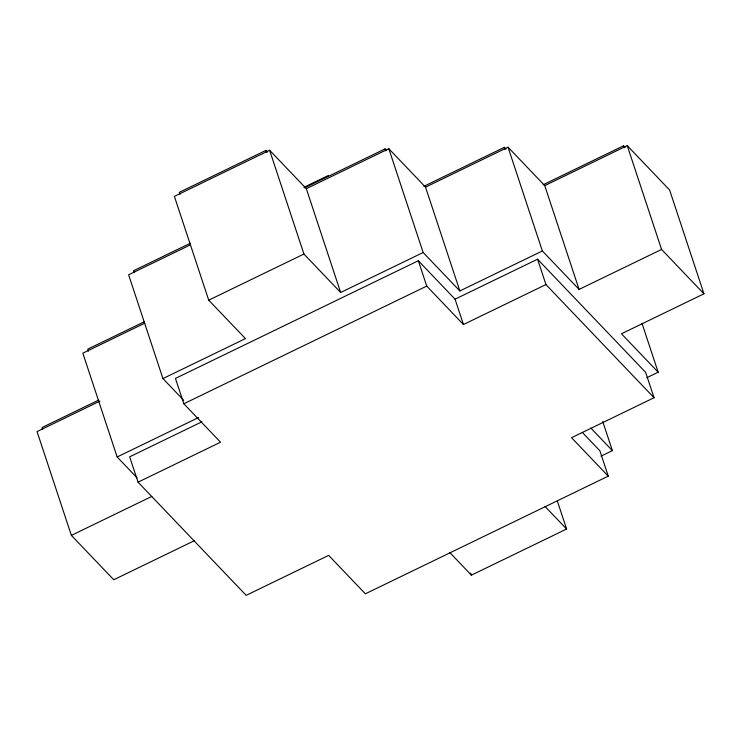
<?xml version="1.0" encoding="UTF-8"?>
<svg xmlns="http://www.w3.org/2000/svg" width="741" height="741" viewBox="0 0 741 741"><rect width="100%" height="100%" fill="white"/><g stroke="black" fill="none" stroke-linecap="round" stroke-linejoin="round"><path stroke-width="1.11" d="M267.492 152.072L265.899 150.395L179.341 192.336L179.998 194.318M646.828 377.715L658.165 372.214L621.449 333.774L703.95 293.806L661.574 249.448L579.082 289.416L542.366 250.977L459.865 290.944L423.148 252.514L340.647 292.482L306.329 188.686L269.613 150.247L174.394 196.374L208.721 300.17L245.438 338.609L162.946 378.577L128.619 274.781L190.493 244.808M303.94 187.316L328.495 175.413M190.28 243.261L133.556 270.743L134.214 272.716M304.671 187.834L385.107 148.867L386.709 150.543M306.329 188.686L388.821 148.719L425.538 187.158L459.865 290.944M144.495 321.668L87.781 349.141L88.429 351.123M423.889 186.306L504.325 147.339L505.918 149.006M144.708 323.215L82.835 353.188L117.161 456.975L137.113 477.871M425.538 187.158L508.039 147.19L544.755 185.621L579.082 289.416M208.721 300.17L303.94 254.043L340.647 292.482M98.71 400.075L41.996 427.548L42.645 429.53M543.107 184.778L623.542 145.81L625.108 147.459M99.952 401.113L37.05 431.595L71.377 535.382L113.753 579.749L194.188 540.773M544.755 185.621L627.247 145.653L669.623 190.02L703.95 293.806M138.048 482.169L246.151 595.347L328.652 555.38L365.369 593.81L608.259 476.139L571.543 437.699L654.044 397.732L545.941 284.563L463.449 324.53L455.057 299.169L418.35 260.739L175.45 378.41L183.833 403.771L220.549 442.201L138.048 482.169L129.666 456.817L201.848 421.842M183.833 403.771L426.733 286.091L463.449 324.53M117.161 456.975L198.625 417.507M455.057 299.169L537.558 259.202L645.661 372.38L654.044 397.732M71.377 535.382L151.812 496.414M601.044 456.113L612.381 450.621L602.757 421.527M449.843 552.591L471.387 575.155L566.606 529.028L557.343 501.027M590.836 428.057L612.381 450.621M582.315 432.401L599.877 450.778L608.259 476.139M545.052 506.464L566.606 529.028M162.946 378.577L183.694 400.297M627.247 145.653L661.574 249.448M623.542 145.81L624.191 147.792M642.002 323.345L658.165 372.214M508.039 147.19L542.366 250.977M504.325 147.339L504.982 149.321M537.558 259.202L545.941 284.563M388.821 148.719L423.148 252.514M385.107 148.867L385.765 150.849M418.35 260.739L426.733 286.091M470.72 573.117L471.387 575.155M269.613 150.247L303.94 254.043M265.899 150.395L266.556 152.377"/></g></svg>
